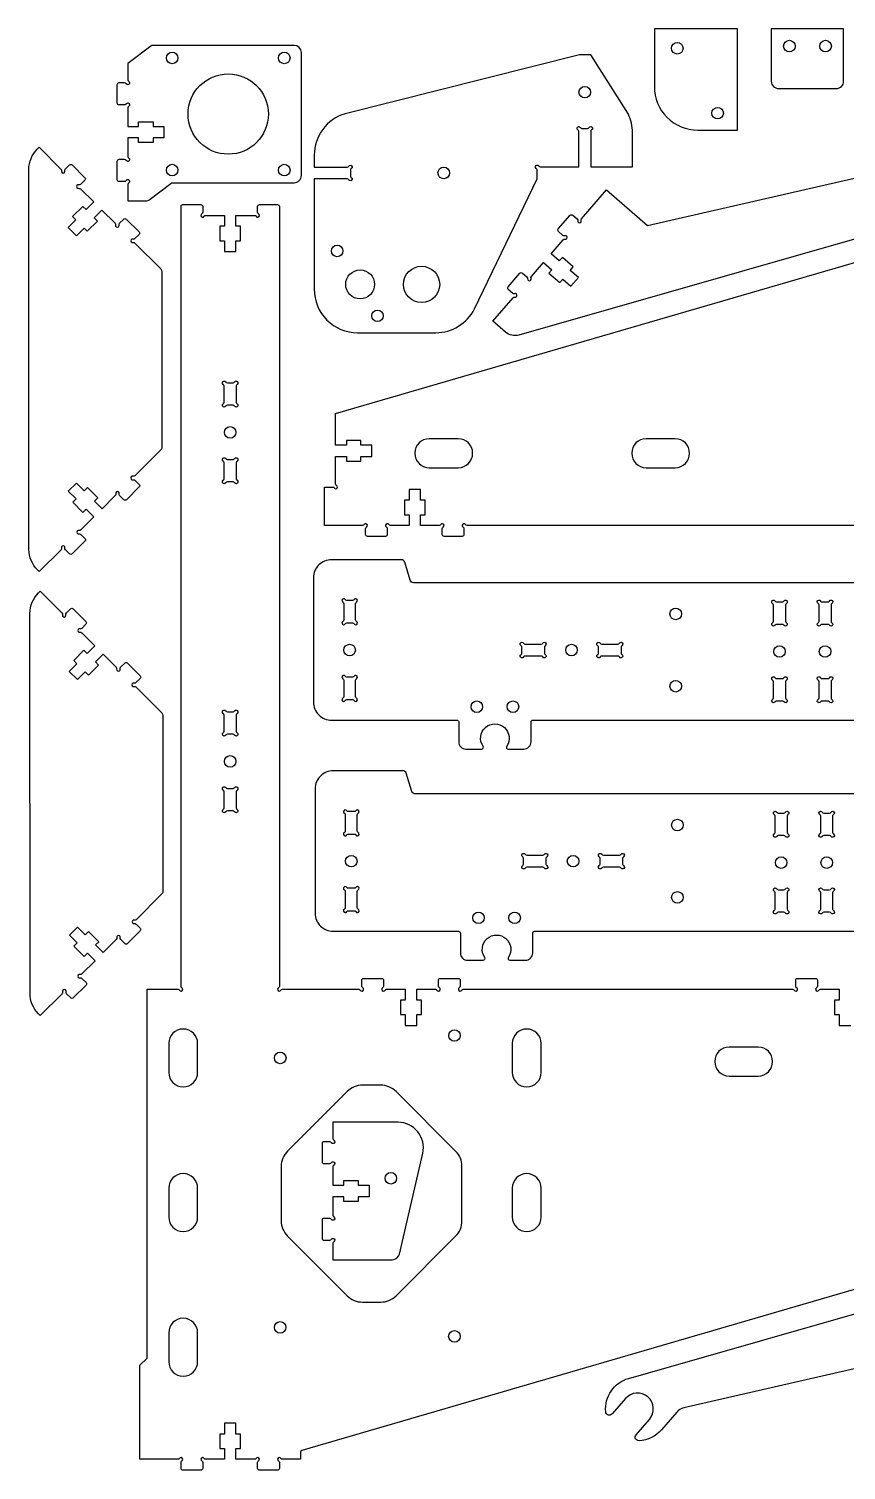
# Model space of a CAD drawing. Extents: x 22 to 872, y 44 to 444.
# Drawn here: x 22 to 248, y 45.9 to 444.5 of the extents above; entities that cross this region are included whole.
import ezdxf

# ---------------------------------------------------------------- set-up
doc = ezdxf.new("R2010")
doc.units = 0
doc.header["$MEASUREMENT"] = 0
doc.layers.get('0').update_dxf_attribs({"linetype": 'CONTINUOUS'})

msp = doc.modelspace()

# ---------------------------------------------------------------- linework, layer by layer
at = {"color": 0}
msp.add_line((64.062239, 395.358858), (64.062242, 395.358858), dxfattribs=at)
for points in [[(217.961973, 416.45182), (217.962305, 444.45182), (194.962305, 444.452093), (194.962114, 428.452095, 0.4142136339), (206.961966, 416.451951)], [(227.307545, 444.451856), (227.307545, 429.953836, 0.4142135624), (229.307545, 427.953836), (245.307545, 427.953836, 0.4142135624), (247.307545, 429.953836), (247.307545, 444.451859)], [(100.900566, 402.940844), (100.900204, 372.415604, 0.4142136339), (112.900056, 360.41546), (134.507857, 360.415203, 0.2832895926), (145.225327, 367.01717), (162.549423, 402.927851), (162.55005, 405.419149, 0.2679482665), (162.300155, 405.85222, -1.3032230416), (162.983334, 406.535068, 0.2679491924), (163.416287, 406.284964), (174.075705, 406.284923), (174.075821, 416.067757, 0.2679482665), (173.825926, 416.500828, -1.3032230416), (174.509106, 417.183676, 0.2679491924), (174.942058, 416.933572), (176.509926, 416.933198, 0.2679482665), (176.942997, 417.183092, -1.3032230416), (177.625845, 416.499913, 0.2679491924), (177.375741, 416.066961), (177.375625, 406.284884), (188.900259, 406.282139), (188.90071, 415.75035, 0.1096734397), (187.773342, 420.828471), (177.37603, 437.284852), (174.283166, 437.284843), (109.465014, 420.974694, 0.3315058143), (100.900644, 409.477164), (100.900605, 406.240763), (110.03495, 406.240655, 0.2679482665), (110.468021, 406.490549, -1.3032230416), (111.150869, 405.80737, 0.2679491924), (110.900765, 405.374418), (110.900391, 403.806551, 0.2679482618), (111.150285, 403.373478, -1.3032230416), (110.467106, 402.690631, 0.2679491924), (110.034155, 402.940735)], [(37.500554, 302.773519), (33.965022, 299.237987, -0.4142135624), (33.257915, 299.237987), (32.102483, 300.393419, -0.2679482665), (31.973073, 300.876381, 1.3032230416), (31.007147, 300.876379, -0.2679491924), (30.877737, 300.393417), (24.843305, 294.358984), (24.358024, 294.844265, -0.1989123175), (22.014878, 300.501118), (21.979495, 405.561252, -0.198912354), (24.322641, 411.218106), (24.807922, 411.703387), (30.842352, 405.668953, -0.2679482665), (30.971762, 405.185992, 1.3032230416), (31.937689, 405.185993, -0.2679491924), (32.067098, 405.668957), (33.222527, 406.824389, -0.4142135624), (33.929634, 406.82439), (37.465165, 403.288857, -0.4142135624), (37.465166, 402.581751), (36.309733, 401.426318, -0.2679482665), (35.826772, 401.296908, 1.3032230416), (35.826774, 400.330982, -0.2679491924), (36.309737, 400.201572), (39.940003, 396.571307), (37.818702, 394.450006), (36.917145, 395.351563), (34.088698, 392.523116), (34.990255, 391.621559), (32.868935, 389.500239), (35.131685, 387.237489), (37.253005, 389.358809), (38.154562, 388.457252), (40.983009, 391.285699), (40.081452, 392.187256), (42.202753, 394.308556), (45.833015, 390.678289, -0.2679482665), (45.962425, 390.195328, 1.3032230416), (46.928353, 390.195329, -0.2679491924), (47.057762, 390.678293), (48.21319, 391.833725, -0.4142135624), (48.920298, 391.833726), (52.455829, 388.298194, -0.4142135624), (52.455829, 387.591087), (51.300397, 386.435654, -0.2679482665), (50.817436, 386.306244, 1.3032230416), (50.817437, 385.340318, -0.2679491924), (51.300401, 385.210908), (58.466102, 378.045206, -0.1926469648), (58.758704, 377.362234), (58.77409, 328.728409, -0.2051929012), (58.481489, 327.997168), (51.335781, 320.851464, -0.2679482665), (50.85282, 320.722054, 1.3032230416), (50.852821, 319.756128, -0.2679491924), (51.335785, 319.626718), (52.491217, 318.471289, -0.4142135624), (52.491218, 317.764183), (48.955686, 314.22865, -0.4142135624), (48.248579, 314.228651), (47.093146, 315.384083, -0.2679482665), (46.963736, 315.867045, 1.3032230416), (45.99781, 315.867042, -0.2679491924), (45.8684, 315.38408), (42.238135, 311.753815), (40.116835, 313.875115), (41.018393, 314.776673), (38.189946, 317.60512), (37.288388, 316.703562), (35.167068, 318.824882), (32.904318, 316.562133), (35.025639, 314.440813), (34.124082, 313.539256), (36.952529, 310.710809), (37.854085, 311.612366), (39.975386, 309.491065), (36.345117, 305.8608, -0.2679482665), (35.862156, 305.73139, 1.3032230416), (35.862158, 304.765464, -0.2679491924), (36.345121, 304.636054), (37.500554, 303.480625, -0.4142135624)], [(79.562223, 340.791871, -1.3032230416), (78.879211, 340.108857, 0.2679482665), (78.446199, 340.358856), (76.878332, 340.358859, 0.2679491924), (76.445318, 340.108859, -1.3032230416), (75.762304, 340.791871, 0.2679482665), (76.012303, 341.224883), (76.012303, 345.692832, 0.2679491924), (75.762303, 346.125845, -1.3032230416), (76.445315, 346.808859, 0.2679482665), (76.878327, 346.558861), (78.446197, 346.558858, 0.2679491924), (78.87921, 346.808858, -1.3032230416), (79.562224, 346.125846, 0.2679482665), (79.312226, 345.692834), (79.312223, 341.224884, 0.2679491924)], [(140.714025, 331.090241), (132.714025, 331.090241, 0.9999999789), (132.714025, 323.090241), (140.714025, 323.090241, 0.9999999131)], [(200.714025, 331.090241), (192.714025, 331.090241, 0.9999999789), (192.714025, 323.090241), (200.714025, 323.090241, 0.9999999131)], [(75.762304, 319.591871, 0.2679482665), (76.012303, 320.024883), (76.012303, 324.492833, 0.2679491924), (75.762303, 324.925845, -1.3032230416), (76.445315, 325.608859, 0.2679482665), (76.878327, 325.358861), (78.446197, 325.358858, 0.2679491924), (78.87921, 325.608858, -1.3032230416), (79.562224, 324.925847, 0.2679482618), (79.312226, 324.492835), (79.312223, 320.024885, 0.2679491924), (79.562223, 319.591872, -1.3032230416), (78.879211, 318.908858, 0.2679482665), (78.446199, 319.158857), (76.878332, 319.15886, 0.2679491924), (76.445318, 318.90886, -1.3032230416)], [(37.808498, 180.00959), (34.272966, 176.474058, -0.4142135624), (33.565859, 176.474058), (32.410427, 177.62949, -0.2679482665), (32.281017, 178.112452, 1.3032230416), (31.315091, 178.11245, -0.2679491924), (31.185681, 177.629488), (25.151249, 171.595055), (24.665968, 172.080336, -0.1989123175), (22.322822, 177.737189), (22.287439, 282.797323, -0.198912354), (24.630585, 288.454177), (25.115866, 288.939458), (31.150296, 282.905024, -0.2679482665), (31.279706, 282.422063, 1.3032230416), (32.245633, 282.422064, -0.2679491924), (32.375042, 282.905028), (33.530471, 284.06046, -0.4142135624), (34.237578, 284.060461), (37.773109, 280.524928, -0.4142135624), (37.77311, 279.817822), (36.617677, 278.662389, -0.2679482665), (36.134716, 278.532979, 1.3032230416), (36.134718, 277.567053, -0.2679491924), (36.617681, 277.437643), (40.247947, 273.807378), (38.126646, 271.686077), (37.225089, 272.587634), (34.396642, 269.759187), (35.298199, 268.85763), (33.176879, 266.73631), (35.439629, 264.47356), (37.560949, 266.59488), (38.462506, 265.693323), (41.290953, 268.52177), (40.389396, 269.423327), (42.510697, 271.544627), (46.140959, 267.91436, -0.2679482665), (46.270369, 267.431399, 1.3032230416), (47.236297, 267.4314, -0.2679491924), (47.365706, 267.914364), (48.521134, 269.069796, -0.4142135624), (49.228242, 269.069797), (52.763773, 265.534265, -0.4142135624), (52.763773, 264.827158), (51.608341, 263.671725, -0.2679482665), (51.12538, 263.542315, 1.3032230416), (51.125381, 262.576389, -0.2679491924), (51.608345, 262.446979), (58.774046, 255.281277, -0.1926469648), (59.066648, 254.598305), (59.082034, 205.96448, -0.2051929012), (58.789433, 205.233239), (51.643725, 198.087535, -0.2679482665), (51.160764, 197.958125, 1.3032230416), (51.160765, 196.992199, -0.2679491924), (51.643729, 196.862789), (52.799161, 195.70736, -0.4142135624), (52.799162, 195.000254), (49.26363, 191.464721, -0.4142135624), (48.556523, 191.464722), (47.40109, 192.620154, -0.2679482665), (47.27168, 193.103116, 1.3032230416), (46.305754, 193.103113, -0.2679491924), (46.176344, 192.620151), (42.546079, 188.989886), (40.424779, 191.111186), (41.326337, 192.012744), (38.49789, 194.841191), (37.596332, 193.939633), (35.475012, 196.060953), (33.212262, 193.798204), (35.333583, 191.676884), (34.432026, 190.775327), (37.260473, 187.94688), (38.162029, 188.848437), (40.28333, 186.727136), (36.653061, 183.096871, -0.2679482665), (36.1701, 182.967461, 1.3032230416), (36.170102, 182.001535, -0.2679491924), (36.653065, 181.872125), (37.808498, 180.716696, -0.4142135624)], [(109.912534, 286.349378, -0.2679491924), (109.479521, 286.599378, 1.3032230416), (108.796507, 285.916367, -0.2679482665), (109.046506, 285.483355), (109.046509, 281.015405, -0.2679491924), (108.796509, 280.582392, 1.3032230416), (109.47952, 279.899378, -0.2679482665), (109.912532, 280.149377), (111.4804, 280.14938, -0.2679491924), (111.913412, 279.89938, 1.3032230416), (112.596426, 280.582391, -0.2679482665), (112.346428, 281.015403), (112.346428, 285.483353, -0.2679491924), (112.596428, 285.916365, 1.3032230416), (111.913416, 286.599379, -0.2679482618), (111.480404, 286.349381)], [(228.78753, 285.961779), (230.3554, 285.961776, 0.2679491924), (230.788413, 286.211776, -1.3032230298), (231.471427, 285.528765, 0.2679482665), (231.221429, 285.095753), (231.221426, 280.627803, 0.2679491924), (231.471426, 280.19479, -1.3032230416), (230.788414, 279.511776, 0.2679482665), (230.355402, 279.761775), (228.787535, 279.761778, 0.2679491924), (228.354521, 279.511778, -1.3032230416), (227.671507, 280.194789, 0.2679482665), (227.921506, 280.627801), (227.921506, 285.095751, 0.2679491924), (227.671506, 285.528763, -1.3032230416), (228.354518, 286.211777, 0.2679482665)], [(243.821429, 285.095753), (243.821426, 280.627803, 0.2679491924), (244.071426, 280.19479, -1.3032230416), (243.388414, 279.511776, 0.2679482665), (242.955402, 279.761775), (241.387535, 279.761778, 0.2679491924), (240.954521, 279.511778, -1.3032230416), (240.271507, 280.194789, 0.2679482665), (240.521506, 280.627801), (240.521506, 285.095751, 0.2679491924), (240.271506, 285.528763, -1.3032230416), (240.954518, 286.211777, 0.2679482665), (241.38753, 285.961779), (242.9554, 285.961776, 0.2679491924), (243.388413, 286.211776, -1.3032230298), (244.071427, 285.528765, 0.2679482665)], [(164.113455, 270.74942, 0.2679482665), (163.680443, 270.999418), (159.212493, 270.999421, 0.2679491924), (158.779481, 270.749421, -1.3032230416), (158.096467, 271.432433, 0.2679482665), (158.346465, 271.865445), (158.346468, 273.433312, 0.2679491924), (158.096468, 273.866324, -1.3032230416), (158.779479, 274.549339, 0.2679482665), (159.212491, 274.29934), (163.680441, 274.29934, 0.2679491924), (164.113454, 274.54934, -1.3032230416), (164.796468, 273.866329, 0.2679482665), (164.546469, 273.433317), (164.546466, 271.865446, 0.2679491924), (164.796466, 271.432434, -1.3032230416)], [(179.546467, 273.433312, 0.2679491924), (179.296467, 273.866324, -1.3032230416), (179.979479, 274.549339, 0.2679482665), (180.412491, 274.29934), (184.88044, 274.29934, 0.2679491924), (185.313454, 274.54934, -1.3032230416), (185.996468, 273.866329, 0.2679482665), (185.746469, 273.433317), (185.746466, 271.865446, 0.2679491924), (185.996466, 271.432434, -1.3032230416), (185.313454, 270.74942, 0.2679482665), (184.880442, 270.999418), (180.412492, 270.999421, 0.2679491924), (179.97948, 270.749421, -1.3032230416), (179.296466, 271.432433, 0.2679482665), (179.546464, 271.865445)], [(109.912532, 258.949377), (111.4804, 258.94938, -0.2679491924), (111.913412, 258.69938, 1.3032230416), (112.596426, 259.382392, -0.2679482618), (112.346428, 259.815404), (112.346428, 264.283354, -0.2679491924), (112.596428, 264.716366, 1.3032230416), (111.913416, 265.39938, -0.2679482618), (111.480404, 265.149382), (109.912534, 265.149379, -0.2679491924), (109.479521, 265.399379, 1.3032230416), (108.796507, 264.716367, -0.2679482665), (109.046506, 264.283355), (109.046509, 259.815406, -0.2679491924), (108.796509, 259.382392, 1.3032230416), (109.47952, 258.699378, -0.2679482665)], [(228.354521, 258.311778, -1.3032230416), (227.671507, 258.99479, 0.2679482665), (227.921506, 259.427802), (227.921506, 263.895752, 0.2679491924), (227.671506, 264.328764, -1.3032230416), (228.354518, 265.011778, 0.2679482665), (228.78753, 264.76178), (230.3554, 264.761777, 0.2679491924), (230.788413, 265.011777, -1.3032230416), (231.471427, 264.328765, 0.2679482665), (231.221429, 263.895753), (231.221426, 259.427804, 0.2679491924), (231.471426, 258.99479, -1.3032230416), (230.788414, 258.311776, 0.2679482665), (230.355402, 258.561775), (228.787535, 258.561778, 0.2679491924)], [(240.954518, 265.011778, 0.2679482665), (241.38753, 264.76178), (242.9554, 264.761777, 0.2679491924), (243.388413, 265.011777, -1.3032230416), (244.071427, 264.328765, 0.2679482665), (243.821429, 263.895753), (243.821426, 259.427804, 0.2679491924), (244.071426, 258.99479, -1.3032230416), (243.388414, 258.311776, 0.2679482665), (242.955402, 258.561775), (241.387535, 258.561778, 0.2679491924), (240.954521, 258.311778, -1.3032230416), (240.271507, 258.99479, 0.2679482665), (240.521506, 259.427802), (240.521506, 263.895752, 0.2679491924), (240.271506, 264.328764, -1.3032230416)], [(78.446197, 255.558727, 0.2679491924), (78.87921, 255.808727, -1.3032230416), (79.562224, 255.125715, 0.2679482665), (79.312226, 254.692703), (79.312223, 250.224753, 0.2679491924), (79.562223, 249.79174, -1.3032230416), (78.879211, 249.108726, 0.2679482665), (78.446199, 249.358725), (76.878332, 249.358728, 0.2679491924), (76.445318, 249.108728, -1.3032230416), (75.762304, 249.79174, 0.2679482665), (76.012303, 250.224752), (76.012303, 254.692701, 0.2679491924), (75.762303, 255.125714, -1.3032230416), (76.445315, 255.808728, 0.2679482665), (76.878327, 255.55873)], [(76.445318, 227.908729, -1.3032230416), (75.762304, 228.59174, 0.2679482665), (76.012303, 229.024752), (76.012303, 233.492702, 0.2679491924), (75.762303, 233.925714, -1.3032230416), (76.445315, 234.608728, 0.2679482665), (76.878327, 234.35873), (78.446197, 234.358727, 0.2679491924), (78.87921, 234.608727, -1.3032230416), (79.562224, 233.925716, 0.2679482618), (79.312226, 233.492704), (79.312223, 229.024754, 0.2679491924), (79.562223, 228.591741, -1.3032230416), (78.879211, 227.908727, 0.2679482665), (78.446199, 228.158726), (76.878332, 228.158729, 0.2679491924)], [(110.364051, 227.968339, -0.2679491924), (109.931038, 228.218339, 1.3032230416), (109.248024, 227.535328, -0.2679482665), (109.498023, 227.102316), (109.498026, 222.634366, -0.2679491924), (109.248026, 222.201353, 1.3032230416), (109.931037, 221.518339, -0.2679482665), (110.364049, 221.768338), (111.931917, 221.768341, -0.2679491924), (112.364929, 221.518341, 1.3032230416), (113.047943, 222.201352, -0.2679482665), (112.797945, 222.634364), (112.797945, 227.102314, -0.2679491924), (113.047945, 227.535326, 1.3032230416), (112.364933, 228.21834, -0.2679482618), (111.931921, 227.968342)], [(229.239047, 227.58074), (230.806917, 227.580737, 0.2679491924), (231.23993, 227.830737, -1.3032230298), (231.922944, 227.147726, 0.2679482665), (231.672946, 226.714714), (231.672943, 222.246764, 0.2679491924), (231.922943, 221.813751, -1.3032230416), (231.239931, 221.130737, 0.2679482665), (230.806919, 221.380736), (229.239052, 221.380739, 0.2679491924), (228.806038, 221.130739, -1.3032230416), (228.123024, 221.81375, 0.2679482665), (228.373023, 222.246762), (228.373023, 226.714712, 0.2679491924), (228.123023, 227.147724, -1.3032230416), (228.806035, 227.830738, 0.2679482665)], [(244.272946, 226.714714), (244.272943, 222.246764, 0.2679491924), (244.522943, 221.813751, -1.3032230416), (243.839931, 221.130737, 0.2679482665), (243.406919, 221.380736), (241.839052, 221.380739, 0.2679491924), (241.406038, 221.130739, -1.3032230416), (240.723024, 221.81375, 0.2679482665), (240.973023, 222.246762), (240.973023, 226.714712, 0.2679491924), (240.723023, 227.147724, -1.3032230416), (241.406035, 227.830738, 0.2679482665), (241.839047, 227.58074), (243.406917, 227.580737, 0.2679491924), (243.83993, 227.830737, -1.3032230298), (244.522944, 227.147726, 0.2679482665)], [(164.564972, 212.368381, 0.2679482665), (164.13196, 212.618379), (159.66401, 212.618382, 0.2679491924), (159.230998, 212.368382, -1.3032230416), (158.547984, 213.051394, 0.2679482665), (158.797982, 213.484406), (158.797985, 215.052273, 0.2679491924), (158.547985, 215.485285, -1.3032230416), (159.230996, 216.1683, 0.2679482665), (159.664008, 215.918301), (164.131958, 215.918301, 0.2679491924), (164.564971, 216.168301, -1.3032230416), (165.247985, 215.48529, 0.2679482665), (164.997986, 215.052278), (164.997983, 213.484407, 0.2679491924), (165.247983, 213.051395, -1.3032230416)], [(179.997984, 215.052273, 0.2679491924), (179.747984, 215.485285, -1.3032230416), (180.430996, 216.1683, 0.2679482665), (180.864008, 215.918301), (185.331957, 215.918301, 0.2679491924), (185.764971, 216.168301, -1.3032230416), (186.447985, 215.48529, 0.2679482665), (186.197986, 215.052278), (186.197983, 213.484407, 0.2679491924), (186.447983, 213.051395, -1.3032230416), (185.764971, 212.368381, 0.2679482665), (185.331959, 212.618379), (180.864009, 212.618382, 0.2679491924), (180.430997, 212.368382, -1.3032230416), (179.747983, 213.051394, 0.2679482665), (179.997981, 213.484406)], [(110.364049, 200.568338), (111.931917, 200.568341, -0.2679491924), (112.364929, 200.318341, 1.3032230416), (113.047943, 201.001353, -0.2679482618), (112.797945, 201.434365), (112.797945, 205.902315, -0.2679491924), (113.047945, 206.335327, 1.3032230416), (112.364933, 207.018341, -0.2679482618), (111.931921, 206.768343), (110.364051, 206.76834, -0.2679491924), (109.931038, 207.01834, 1.3032230416), (109.248024, 206.335328, -0.2679482665), (109.498023, 205.902316), (109.498026, 201.434367, -0.2679491924), (109.248026, 201.001353, 1.3032230416), (109.931037, 200.318339, -0.2679482665)], [(228.806038, 199.930739, -1.3032230416), (228.123024, 200.613751, 0.2679482665), (228.373023, 201.046763), (228.373023, 205.514713, 0.2679491924), (228.123023, 205.947725, -1.3032230416), (228.806035, 206.630739, 0.2679482665), (229.239047, 206.380741), (230.806917, 206.380738, 0.2679491924), (231.23993, 206.630738, -1.3032230416), (231.922944, 205.947726, 0.2679482665), (231.672946, 205.514714), (231.672943, 201.046765, 0.2679491924), (231.922943, 200.613751, -1.3032230416), (231.239931, 199.930737, 0.2679482665), (230.806919, 200.180736), (229.239052, 200.180739, 0.2679491924)], [(241.406035, 206.630739, 0.2679482665), (241.839047, 206.380741), (243.406917, 206.380738, 0.2679491924), (243.83993, 206.630738, -1.3032230416), (244.522944, 205.947726, 0.2679482665), (244.272946, 205.514714), (244.272943, 201.046765, 0.2679491924), (244.522943, 200.613751, -1.3032230416), (243.839931, 199.930737, 0.2679482665), (243.406919, 200.180736), (241.839052, 200.180739, 0.2679491924), (241.406038, 199.930739, -1.3032230416), (240.723024, 200.613751, 0.2679482665), (240.973023, 201.046763), (240.973023, 205.514713, 0.2679491924), (240.723023, 205.947725, -1.3032230416)], [(60.662255, 163.858776), (60.662255, 155.858775, 1), (68.662255, 155.858775), (68.662255, 163.858775, 0.9999999131)], [(163.662255, 155.858775), (163.662255, 163.858775, 0.9999999131), (155.662255, 163.858776), (155.662255, 155.858775, 1)], [(215.662252, 154.858774), (223.662252, 154.858774, 0.9999999789), (223.662252, 162.858774), (215.662251, 162.858774, 0.9999999131)], [(91.766895, 129.854913), (91.766883, 114.825483, 0.1989123361), (93.524242, 110.582843), (110.009524, 94.097561, 0.1989123583), (114.252165, 92.340201), (119.281602, 92.340201, 0.1989123583), (123.524243, 94.09756), (140.009524, 110.582843, 0.1989123361), (141.766884, 114.825434), (141.766895, 129.854872, 0.1989123175), (140.00954, 134.097513), (123.524272, 150.582804, 0.1989124853), (119.281633, 152.340169), (114.252196, 152.340173, 0.1989124853), (110.009553, 150.582816), (93.524257, 134.097551, 0.1989123175)], [(109.088301, 120.195629), (109.088301, 121.470623), (106.088329, 121.470623), (106.088329, 116.336652, 0.2679491924), (106.338329, 115.903639, -1.3032230416), (105.655317, 115.220625, 0.2679482665), (105.222305, 115.470624), (103.588277, 115.470624, 0.4142135624), (103.088277, 114.970624), (103.088277, 109.970626, 0.4142135624), (103.588277, 109.470626), (105.222304, 109.470629, 0.2679491924), (105.655316, 109.720629, -1.3032230416), (106.33833, 109.037618, 0.2679482665), (106.088332, 108.604606), (106.088329, 104.070637), (122.49878, 104.070637, 0.3489883788), (124.447155, 105.619156), (130.906012, 133.492485, 0.4825924607), (124.088329, 142.07062), (106.088329, 142.070621), (106.088329, 137.536653, 0.2679491924), (106.338329, 137.10364, -1.3032230416), (105.655317, 136.420626, 0.2679482665), (105.222305, 136.670625), (103.588277, 136.670625, 0.4142135624), (103.088277, 136.170625), (103.088277, 131.170628, 0.4142135624), (103.588277, 130.670628), (105.222304, 130.670631, 0.2679491924), (105.655316, 130.920631, -1.3032230416), (106.33833, 130.237619, 0.2679482665), (106.088332, 129.804607), (106.088329, 124.670634), (109.088301, 124.670634), (109.088301, 125.945629), (113.088329, 125.945629), (113.088329, 124.670634), (116.088329, 124.670634), (116.088329, 121.470623), (113.088329, 121.470623), (113.088329, 120.195629)], [(68.662255, 123.858775, 0.9999999131), (60.662255, 123.858776), (60.662255, 115.858775, 1), (68.662255, 115.858775)], [(163.662255, 115.858775), (163.662255, 123.858775, 0.9999999131), (155.662255, 123.858776), (155.662255, 115.858775, 1)], [(60.662255, 83.858776), (60.662255, 75.858775, 1), (68.662255, 75.858775), (68.662255, 83.858775, 0.9999999131)]]:
    msp.add_lwpolyline(points, format="xyb", close=True, dxfattribs=at)
for points in [[(56.323923, 439.886281, 0.1627477135), (55.722458, 439.68518), (49.348287, 434.886283), (49.348284, 430.352314, 0.2679491924), (49.598284, 429.919301, -1.3032230416), (48.915273, 429.236287, 0.2679482665), (48.482261, 429.486285), (46.848232, 429.486285, 0.4142135624), (46.348232, 428.986285), (46.348232, 423.986288, 0.4142135624), (46.848232, 423.486288), (48.482259, 423.486291, 0.2679491924), (48.915272, 423.736291, -1.3032230416), (49.598286, 423.053279, 0.2679482665), (49.348287, 422.620267), (49.348284, 417.486295), (52.348256, 417.486295), (52.348256, 418.761289), (56.348284, 418.761289), (56.348284, 417.486295), (59.348284, 417.486295), (59.348284, 414.286283), (56.348284, 414.286283), (56.348284, 413.011289), (52.348256, 413.011289), (52.348256, 414.286283), (49.348284, 414.286283), (49.348284, 409.152312, 0.2679491924), (49.598284, 408.7193, -1.3032230416), (48.915273, 408.036286, 0.2679482665), (48.482261, 408.286284), (46.848232, 408.286284, 0.4142135624), (46.348232, 407.786284), (46.348232, 402.786287, 0.4142135624), (46.848232, 402.286287), (48.482259, 402.28629, 0.2679491924), (48.915272, 402.53629, -1.3032230416), (49.598286, 401.853278, 0.2679482665), (49.348287, 401.420266), (49.348284, 396.886297), (54.549579, 396.886297, 0.1627477225), (55.151044, 397.087397), (61.258104, 401.685197, -0.1627477314), (61.859568, 401.886297), (95.34825, 401.886296, 0.4142135726), (97.34825, 403.886296), (97.34825, 437.88628, 0.4142135521), (95.34825, 439.88628), (56.471985, 439.886281), (56.328835, 439.886281), (56.323515, 439.886281)], [(274.247992, 307.09024), (143.180058, 307.090243, -0.2679482665), (142.747046, 307.340241, 1.3032230416), (142.064034, 306.657226, -0.2679491924), (142.314034, 306.224214), (142.314037, 304.590188, -0.4142135624), (141.814037, 304.090188), (136.81404, 304.090188, -0.4142135624), (136.31404, 304.590188), (136.31404, 306.224216, -0.2679482665), (136.564038, 306.657228, 1.3032230416), (135.881024, 307.34024, -0.2679491924), (135.448012, 307.09024), (130.314018, 307.09024), (130.314018, 310.090212), (131.589012, 310.090212), (131.589012, 314.09024), (130.314018, 314.09024), (130.314018, 317.09024), (127.114007, 317.09024), (127.114007, 314.09024), (125.839012, 314.09024), (125.839012, 310.090212), (127.114007, 310.090212), (127.114007, 307.09024), (121.980042, 307.090243, -0.2679482665), (121.54703, 307.340241, 1.3032230416), (120.864018, 306.657226, -0.2679491924), (121.114018, 306.224214), (121.114021, 304.590188, -0.4142135624), (120.614021, 304.090188), (115.614024, 304.090188, -0.4142135624), (115.114024, 304.590188), (115.114024, 306.224216, -0.2679482665), (115.364022, 306.657228, 1.3032230416), (114.681007, 307.34024, -0.2679491924), (114.247995, 307.09024), (103.713995, 307.09024), (103.713995, 317.740239), (105.948042, 317.740239, -0.2679491924), (106.381054, 317.490239, 1.3032230298), (107.064068, 318.173251, -0.2679482665), (106.81407, 318.606263), (106.814067, 326.140234), (109.814039, 326.140234), (109.814039, 324.865239), (113.814067, 324.865239), (113.814067, 326.140234), (116.814067, 326.140234), (116.814067, 329.340245), (113.814067, 329.340245), (113.814067, 330.615239), (109.814039, 330.615239), (109.814039, 329.340245), (106.814067, 329.340245), (106.814067, 338.088402), (438.903511, 434.669563, 0.3333698242)], [(342.848325, 412.748405), (157.525443, 359.781567, -0.2532770339), (153.807213, 360.604194), (150.830935, 363.18241), (150.312207, 363.631761), (155.899851, 370.082108, -0.2679491924), (156.372328, 370.245709, 1.3032230416), (156.303283, 371.209164, -0.2679482665), (155.812306, 371.30372), (154.577238, 372.373605, -0.4142135624), (154.526693, 373.078902), (157.800455, 376.858116, -0.4142135624), (158.505753, 376.908661), (159.740818, 375.838776, -0.2679491924), (159.90442, 375.366298, 1.3032230416), (160.867875, 375.435343, -0.2679482665), (160.962432, 375.926319), (164.323912, 379.806798), (166.59142, 377.842558), (165.756614, 376.878862), (168.780007, 374.259833), (169.614814, 375.223529), (171.882343, 373.259271), (173.977559, 375.677977), (171.71003, 377.642235), (172.544836, 378.605931), (169.521442, 381.22496), (168.686636, 380.261265), (166.419128, 382.225505), (169.780609, 386.105981, -0.2679491924), (170.253086, 386.269582, 1.3032230416), (170.184042, 387.233037, -0.2679482665), (169.693065, 387.327593), (168.457997, 388.397478, -0.4142135624), (168.407451, 389.102775), (171.681214, 392.88199, -0.4142135624), (172.386512, 392.932534), (173.621577, 391.86265, -0.2679491924), (173.785179, 391.390172, 1.3032230416), (174.748634, 391.459217, -0.2679482665), (174.84319, 391.950192), (181.74034, 399.912229), (193.077989, 390.09094), (327.643405, 420.88321, 0.1456556773)], [(97.112703, 49.358192), (97.112744, 48.858803), (96.612703, 48.858803), (92.128281, 48.858803, -0.2679491924), (91.695268, 49.108803, 1.3032230416), (91.012254, 48.425792, -0.2679482665), (91.262253, 47.99278), (91.262253, 46.358751, -0.4142135624), (90.762253, 45.858751), (85.762256, 45.858751, -0.4142135624), (85.262256, 46.358751), (85.262259, 47.992778, -0.2679491924), (85.512259, 48.42579, 1.3032230416), (84.829247, 49.108804, -0.2679482665), (84.396235, 48.858806), (79.26227, 48.858803), (79.26227, 51.858775), (80.537264, 51.858775), (80.537264, 55.858803), (79.26227, 55.858803), (79.26227, 58.858803), (76.062259, 58.858803), (76.062259, 55.858803), (74.787264, 55.858803), (74.787264, 51.858775), (76.062259, 51.858775), (76.062259, 48.858803), (70.928265, 48.858803, -0.2679491924), (70.495252, 49.108803, 1.3032230416), (69.812238, 48.425792, -0.2679482665), (70.062237, 47.99278), (70.062237, 46.358751, -0.4142135624), (69.562237, 45.858751), (64.562239, 45.858751, -0.4142135624), (64.062239, 46.358751), (64.062242, 47.992778, -0.2679491924), (64.312242, 48.42579, 1.3032230416), (63.629231, 49.108804, -0.2679482805), (63.196219, 48.858806), (52.662255, 48.858805), (52.662255, 53.858805), (52.662255, 74.858773), (54.662255, 76.858777), (54.662255, 178.858775), (63.196219, 178.858772, -0.2679482665), (63.62923, 178.608773, 1.3032230416), (64.312242, 179.291788, -0.2679491924), (64.062242, 179.724801), (64.062239, 395.358858, -0.4142135624), (64.562239, 395.858858), (69.562237, 395.858858, -0.4142135624), (70.062237, 395.358858), (70.062237, 393.72483, -0.2679482665), (69.812238, 393.291818, 1.3032230298), (70.495252, 392.608806, -0.2679491924), (70.928265, 392.858806), (76.062259, 392.858806), (76.062259, 389.858834), (74.787264, 389.858834), (74.787264, 385.858806), (76.062259, 385.858806), (76.062259, 382.858806), (79.26227, 382.858806), (79.26227, 385.858806), (80.537264, 385.858806), (80.537264, 389.858834), (79.26227, 389.858834), (79.26227, 392.858806), (84.396235, 392.858803, -0.2679482665), (84.829247, 392.608804, 1.3032230416), (85.512259, 393.291819, -0.2679491924), (85.262259, 393.724832), (85.262256, 395.358858, -0.4142135624), (85.762256, 395.858858), (90.762253, 395.858858, -0.4142135624), (91.262253, 395.35885), (91.262253, 179.724799, -0.2679482665), (91.012254, 179.291787, 1.3032230416), (91.695268, 178.608775, -0.2679491924), (92.128281, 178.858775), (103.196219, 178.858772), (113.196219, 178.858772, -0.2679482665), (113.62923, 178.608773, 1.3032230416), (114.312242, 179.291788, -0.2679491924), (114.062242, 179.724801), (114.062239, 181.358827, -0.4142135624), (114.562239, 181.858827), (119.562237, 181.858827, -0.4142135624), (120.062237, 181.358827), (120.062237, 179.724799, -0.2679482665), (119.812238, 179.291787, 1.3032230416), (120.495252, 178.608775, -0.2679491924), (120.928265, 178.858775), (126.062259, 178.858775), (126.062259, 175.858803), (124.787264, 175.858803), (124.787264, 171.858775), (126.062259, 171.858775), (126.062259, 168.858775), (129.26227, 168.858775), (129.26227, 171.858775), (130.537264, 171.858775), (130.537264, 175.858803), (129.26227, 175.858803), (129.26227, 178.858775), (134.396235, 178.858772, -0.2679482665), (134.829247, 178.608773, 1.3032230416), (135.512259, 179.291788, -0.2679491924), (135.262259, 179.724801), (135.262256, 181.358827, -0.4142135624), (135.762256, 181.858827), (140.762253, 181.858827, -0.4142135624), (141.262253, 181.358827), (141.262253, 179.724799, -0.2679482665), (141.012254, 179.291787, 1.3032230416), (141.695268, 178.608775, -0.2679491924), (142.128281, 178.858775), (233.196223, 178.858772, -0.2679482665), (233.629234, 178.608773, 1.3032230416), (234.312246, 179.291788, -0.2679491924), (234.062246, 179.724801), (234.062243, 181.358827, -0.4142135624), (234.562243, 181.858827), (239.562241, 181.858827, -0.4142135624), (240.062241, 181.358827), (240.062241, 179.724799, -0.2679482665), (239.812242, 179.291787, 1.3032230416), (240.495256, 178.608775, -0.2679491924), (240.928269, 178.858775), (246.062263, 178.858775), (246.062263, 175.858803), (244.787268, 175.858803), (244.787268, 171.858775), (246.062263, 171.858775), (246.062263, 168.858775), (249.262274, 168.858775)], [(343.306014, 291.261781), (128.431235, 291.261769, -0.3278856907), (127.47692, 291.962966), (125.916015, 296.948181, 0.3278856907), (124.9617, 297.649379), (105.696469, 297.649379, 0.4142137004), (100.696467, 292.649379), (100.696467, 258.261784, 0.4142135624), (105.696467, 253.261784), (110.696467, 253.261784), (140.368971, 253.261784, -0.4142135624), (140.868971, 252.761784), (140.868971, 247.263764, 0.4142135624), (142.868971, 245.263764), (147.185124, 245.263764, 0.6015939386), (147.599039, 246.044253, -1.8856239851), (154.138903, 246.044253, 0.6015939386), (154.552819, 245.263764), (158.868971, 245.263764, 0.4142135624), (160.868971, 247.263764), (160.868971, 252.761787, -0.4142135624), (161.368971, 253.261787), (310.373968, 253.261784, -0.4142135624)], [(343.757531, 232.880742), (128.882752, 232.88073, -0.3278856907), (127.928437, 233.581927), (126.367532, 238.567142, 0.3278856907), (125.413217, 239.26834), (106.147986, 239.26834, 0.4142137004), (101.147984, 234.26834), (101.147984, 199.880745, 0.4142135624), (106.147984, 194.880745), (111.147984, 194.880745), (140.820488, 194.880745, -0.4142135624), (141.320488, 194.380745), (141.320488, 188.882725, 0.4142135624), (143.320488, 186.882725), (147.636641, 186.882725, 0.6015939386), (148.050556, 187.663214, -1.8856239851), (154.59042, 187.663214, 0.6015939386), (155.004336, 186.882725), (159.320488, 186.882725, 0.4142135624), (161.320488, 188.882725), (161.320488, 194.380748, -0.4142135624), (161.820488, 194.880748), (310.825485, 194.880745, -0.4142135624)], [(419.191147, 145.068121), (97.472766, 51.279451, 0.3333698242), (97.112703, 50.799433), (97.112703, 49.358803)], [(337.636895, 93.901151), (203.071478, 63.108881, 0.1456556773), (201.147325, 61.881891), (196.93626, 57.02066, -0.204301879), (190.731922, 53.99385, -0.6607131774), (189.925275, 55.647311), (193.61055, 59.901573, 1), (186.959131, 65.663398), (183.273855, 61.409135, -0.6607131837), (181.522265, 61.971761, -0.3606908932), (187.866558, 71.243686), (373.18944, 124.210524, -0.2532770339)]]:
    msp.add_lwpolyline(points, format="xyb", dxfattribs=at)
for centre, radius in [((201.311936, 439.06568), 1.6), ((232.307876, 439.675764), 1.6), ((242.307876, 439.675764), 1.6), ((61.631983, 436.386285), 1.6), ((92.631983, 436.386285), 1.6), ((77.131983, 420.886285), 11.1), ((175.725506, 426.934906), 1.6), ((212.461936, 421.12198), 1.6), ((61.631983, 405.386285), 1.6), ((92.631983, 405.386285), 1.6), ((136.725579, 404.590177), 1.6), ((107.250025, 383.029189), 1.6), ((130.600594, 373.785751), 5), ((113.600596, 373.789852), 4), ((118.400025, 365.085489), 1.6), ((77.662265, 332.858859), 1.6), ((200.871469, 282.649379), 1.6), ((110.696467, 272.649379), 1.6), ((172.046467, 272.649379), 1.6), ((229.571468, 272.261777), 1.6), ((242.171468, 272.261777), 1.6), ((200.871469, 262.649379), 1.6), ((145.86929, 256.985692), 1.6), ((155.86929, 256.985692), 1.6), ((77.662265, 241.858728), 1.6), ((201.322986, 224.26834), 1.6), ((111.147984, 214.26834), 1.6), ((172.497984, 214.26834), 1.6), ((230.022985, 213.880738), 1.6), ((242.622985, 213.880738), 1.6), ((201.322986, 204.26834), 1.6), ((146.320807, 198.604653), 1.6), ((156.320807, 198.604653), 1.6), ((139.696318, 166.058775), 1.6), ((91.499318, 159.858775), 1.6), ((122.088329, 126.570629), 1.6), ((91.480507, 85.358775), 1.6), ((139.677507, 82.858775), 1.6)]:
    msp.add_circle(centre, radius, dxfattribs=at)

doc.saveas('drawing.dxf')
